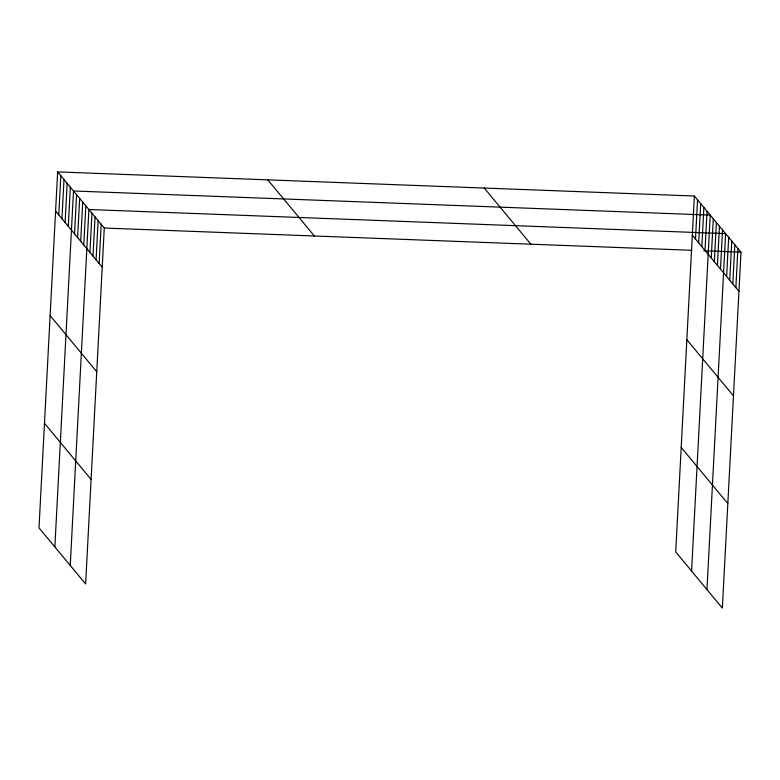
<?xml version="1.0" encoding="UTF-8"?>
<svg xmlns="http://www.w3.org/2000/svg" width="780" height="780" viewBox="0 0 780 780"><rect width="100%" height="100%" fill="white"/><g stroke="black" fill="none" stroke-linecap="round" stroke-linejoin="round"><path stroke-width="1.17" d="M57.652 171.902L39 527.846L85.624 583.986L104.276 228.033L57.652 171.902L694.375 196.014L741 252.154L722.348 608.098L675.724 551.967L694.375 196.014M58.773 214.88L60.821 175.714M61.942 218.702L63.999 179.536M65.111 222.514L67.168 183.349M68.279 226.336L70.337 187.171M54.853 546.936L73.505 190.983L710.229 215.105L691.577 571.048M74.529 233.854L76.586 194.688M77.61 237.559L79.657 198.393M80.681 241.264L82.739 202.098M83.762 244.969L85.819 205.803M70.239 565.461L88.891 209.508L725.615 233.63L706.963 589.573M89.915 252.379L91.972 213.213M92.995 256.084L95.043 216.918M96.077 259.789L98.124 220.623M99.148 263.494L101.205 224.328M695.497 239.002L697.544 199.836M698.666 242.824L700.713 203.648M701.834 246.636L703.882 207.47M705.003 250.458L707.06 211.282M711.253 257.975L713.3 218.809M714.334 261.68L716.381 222.514M717.405 265.385L719.462 226.22M720.486 269.09L722.533 229.924M726.638 276.5L728.695 237.334M729.719 280.205L731.767 241.04M732.791 283.91L734.848 244.745M735.871 287.615L737.919 248.45M104.276 228.033L691.772 250.292M703.774 250.741L741 252.154M692.318 235.189L738.943 291.32M686.839 339.719L733.473 395.86M484.253 188.058L530.878 244.198M681.203 447.427L727.828 503.558M267.774 179.858L314.398 235.999M55.604 211.068L102.229 267.199M50.125 315.607L96.749 371.738M44.479 423.306L91.104 479.447"/></g></svg>
